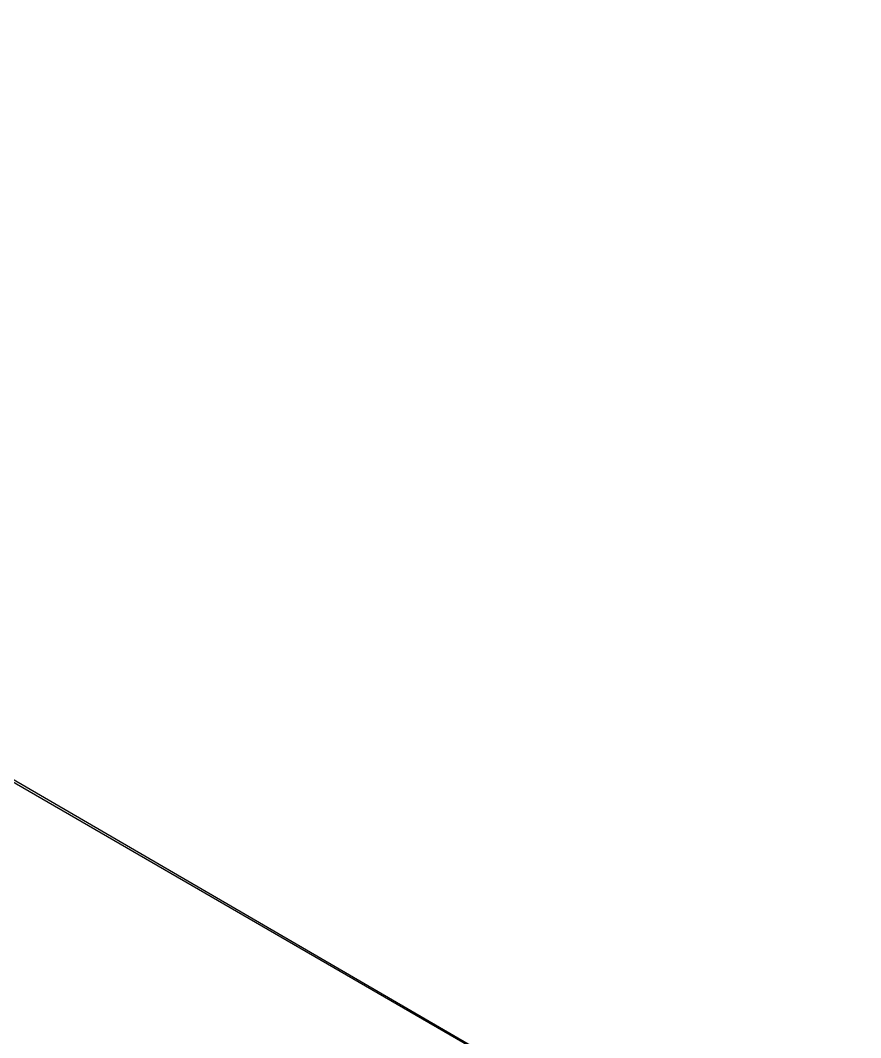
# Model space of a CAD drawing. Header units: inches. Extents: x -17.6 to 82.3, y -15.1 to 23.2.
# Drawn here: x -7.449 to -6.415, y 10.708 to 11.96 of the extents above; entities that cross this region are included whole.
import ezdxf

# ---------------------------------------------------------------- set-up
doc = ezdxf.new("R2010")
doc.units = ezdxf.units.IN
doc.header["$MEASUREMENT"] = 0
doc.layers.add('G-ANNO-TTLB', color=7, linetype='Continuous', lineweight=0)
doc.layers.add('TYVEK', color=7, linetype='Continuous', lineweight=0)

# ---------------------------------------------------------------- blocks, each defined once
blk = doc.blocks.new('Block_130')
at = {"layer": 'TYVEK', "color": 4, "lineweight": 25, "true_color": 0x00ffff}
for points in [[(-7.2155, 10.8685)], [(-6.4092, 10.4036)]]:
    blk.add_lwpolyline(points, dxfattribs=at)

msp = doc.modelspace()

# ---------------------------------------------------------------- hatches: boundary and pattern name
at = {"layer": 'G-ANNO-TTLB', "true_color": 0xff00ff, "transparency": 33554687}
h = msp.add_hatch(color=6, dxfattribs=at)
edge = h.paths.add_edge_path()
edge.add_spline(control_points=[(24.6253, -11.0625), (24.6253, -11.0625), (-16.0625, -11.0625), (-16.0625, -11.0625), (-16.0625, -11.0625), (-16.0625, 23.0625), (-16.0625, 23.0625), (-16.0625, 23.0625), (24.6253, 23.0625), (24.6253, 23.0625), (24.6253, 23.0625), (24.6253, -11.0625), (24.6253, -11.0625)], knot_values=[0, 0, 0, 0, 1, 1, 1, 2, 2, 2, 3, 3, 3, 4, 4, 4, 4], degree=3, periodic=0)
edge = h.paths.add_edge_path()
edge.add_spline(control_points=[(-15.9375, 22.9375), (-15.9375, 22.9375), (-15.9375, -10.9375), (-15.9375, -10.9375), (-15.9375, -10.9375), (24.5003, -10.9375), (24.5003, -10.9375), (24.5003, -10.9375), (24.5003, 22.9375), (24.5003, 22.9375), (24.5003, 22.9375), (-15.9375, 22.9375), (-15.9375, 22.9375)], knot_values=[0, 0, 0, 0, 1, 1, 1, 2, 2, 2, 3, 3, 3, 4, 4, 4, 4], degree=3, periodic=0)
edge.add_line((-15.9375, 22.9375), (-15.9375, 22.9375))

# ---------------------------------------------------------------- linework, layer by layer
at = {"layer": 'G-ANNO-TTLB'}
for points in [[(24.6253, -11.0625), (24.6253, -11.0625), (-16.0625, -11.0625), (-16.0625, -11.0625), (-16.0625, -11.0625), (-16.0625, 23.0625), (-16.0625, 23.0625), (-16.0625, 23.0625), (24.6253, 23.0625), (24.6253, 23.0625), (24.6253, 23.0625), (24.6253, -11.0625), (24.6253, -11.0625)], [(-15.9375, 22.9375), (-15.9375, 22.9375), (-15.9375, -10.9375), (-15.9375, -10.9375), (-15.9375, -10.9375), (24.5003, -10.9375), (24.5003, -10.9375), (24.5003, -10.9375), (24.5003, 22.9375), (24.5003, 22.9375), (24.5003, 22.9375), (-15.9375, 22.9375), (-15.9375, 22.9375)]]:
    msp.add_open_spline(points, degree=3, knots=[0, 0, 0, 0, 1, 1, 1, 2, 2, 2, 3, 3, 3, 4, 4, 4, 4], dxfattribs=at)
at = {"layer": 'TYVEK', "color": 4, "lineweight": 25, "true_color": 0x00ffff}
for p, q in [((-6.415, 10.42), (-8.1925, 11.4526)), ((-6.4155, 10.4197), (-8.1831, 11.4424))]:
    msp.add_line(p, q, dxfattribs=at)
for points in [[(-6.1763, 9.9478), (-6.1763, 9.7881), (-6.3497, 9.6957), (-6.4879, 9.7756), (-6.4879, 9.7756), (-8.5291, 10.9555), (-8.5291, 10.9555), (-8.6257, 11.0113), (-8.6851, 11.1143), (-8.6851, 11.2259), (-8.6851, 11.2259), (-8.6851, 11.4002), (-8.6851, 11.4002)], [(-6.1763, 9.9478), (-6.1763, 9.7881), (-6.3492, 9.696), (-6.4874, 9.7759), (-6.4874, 9.7759), (-8.5286, 10.9557), (-8.5286, 10.9557), (-8.6252, 11.0115), (-8.6846, 11.1146), (-8.6846, 11.2261), (-8.6846, 11.2261), (-8.6846, 11.4002), (-8.6846, 11.4002)]]:
    msp.add_open_spline(points, degree=3, knots=[0, 0, 0, 0, 1, 1, 1, 2, 2, 2, 3, 3, 3, 4, 4, 4, 4], dxfattribs=at)

# ---------------------------------------------------------------- block references
at = {"layer": 'TYVEK'}
msp.add_blockref('Block_130', (0, 0), dxfattribs=at)

doc.saveas('drawing.dxf')
